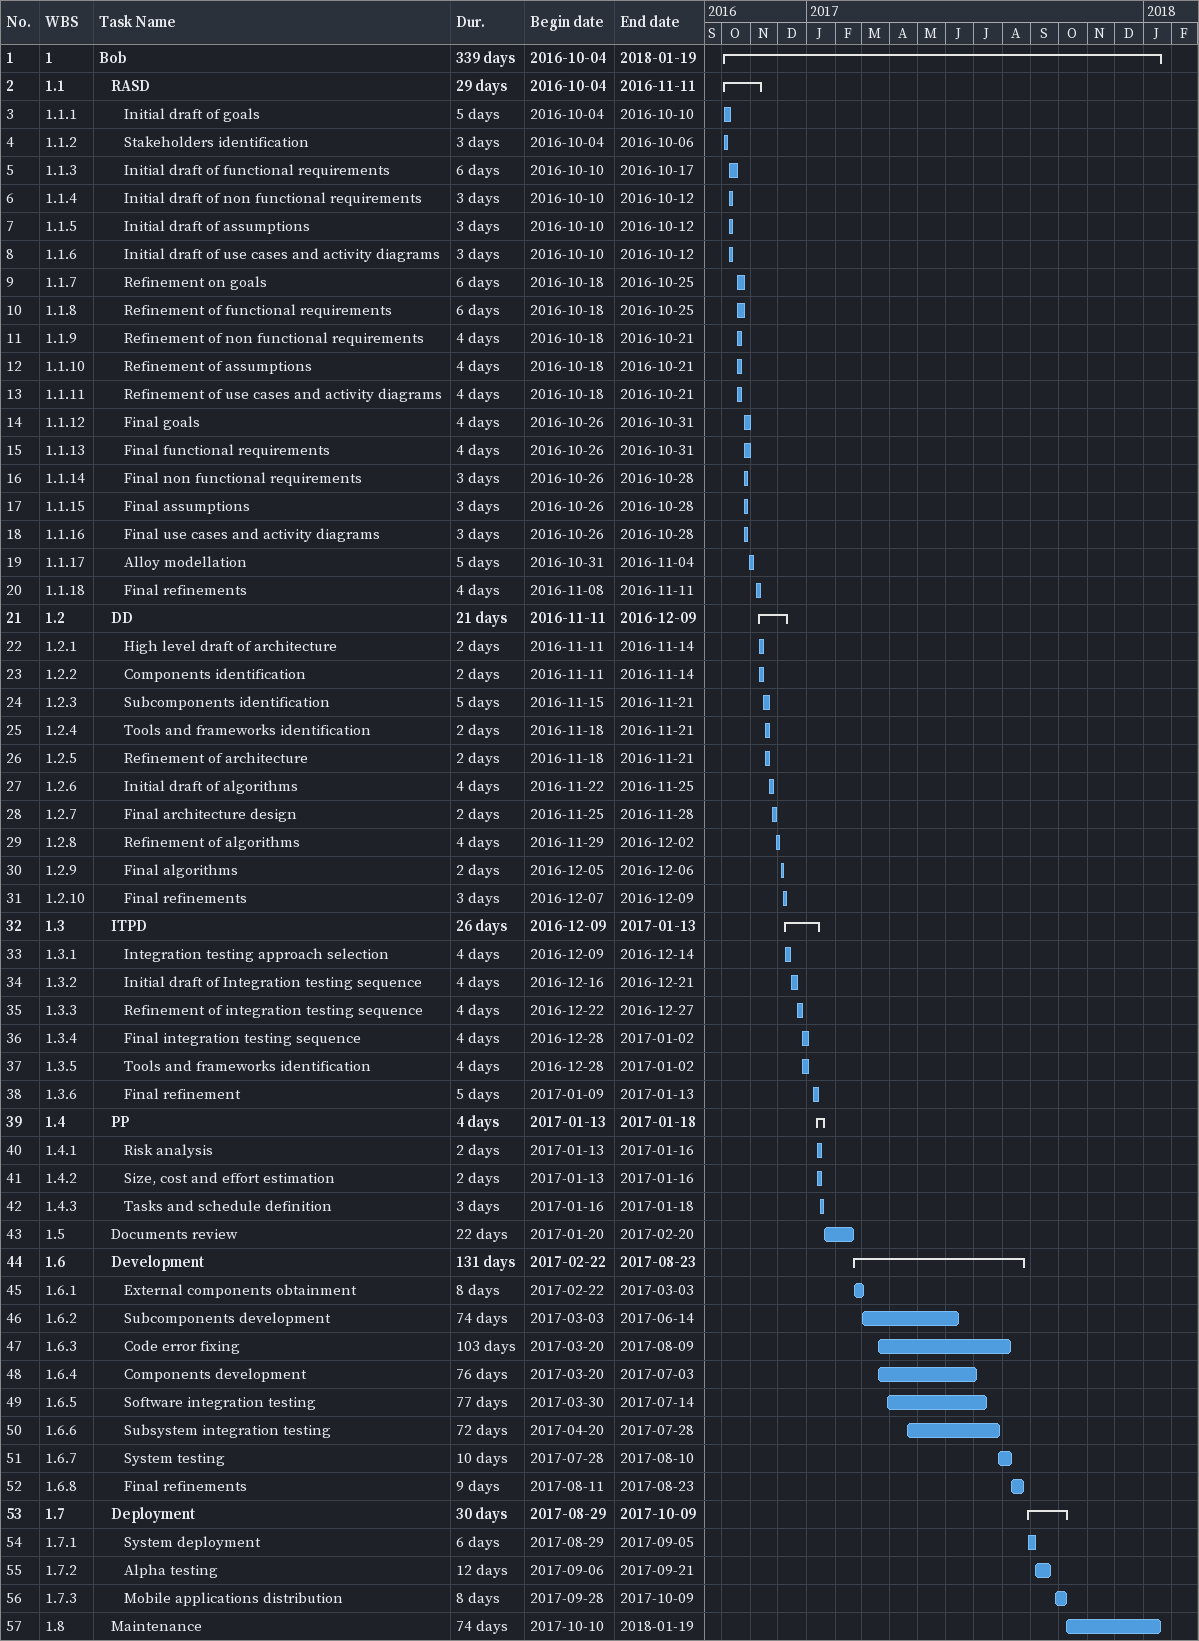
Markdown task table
| ID | WBS | Task | Duration | Start | Finish |
|---|---|---|---|---|---|
| 1 | 1 | **Bob** | 339d | 2016-10-04 | 2018-01-19 |
| 2 | 1.1 | **RASD** | 29d | 2016-10-04 | 2016-11-11 |
| 3 | 1.1.1 | Initial draft of goals | 5d | 2016-10-04 | 2016-10-10 |
| 4 | 1.1.2 | Stakeholders identification | 3d | 2016-10-04 | 2016-10-06 |
| 5 | 1.1.3 | Initial draft of functional requirements | 6d | 2016-10-10 | 2016-10-17 |
| 6 | 1.1.4 | Initial draft of non functional requirements | 3d | 2016-10-10 | 2016-10-12 |
| 7 | 1.1.5 | Initial draft of assumptions | 3d | 2016-10-10 | 2016-10-12 |
| 8 | 1.1.6 | Initial draft of use cases and activity diagrams | 3d | 2016-10-10 | 2016-10-12 |
| 9 | 1.1.7 | Refinement on goals | 6d | 2016-10-18 | 2016-10-25 |
| 10 | 1.1.8 | Refinement of functional requirements | 6d | 2016-10-18 | 2016-10-25 |
| 11 | 1.1.9 | Refinement of non functional requirements | 4d | 2016-10-18 | 2016-10-21 |
| 12 | 1.1.10 | Refinement of assumptions | 4d | 2016-10-18 | 2016-10-21 |
| 13 | 1.1.11 | Refinement of use cases and activity diagrams | 4d | 2016-10-18 | 2016-10-21 |
| 14 | 1.1.12 | Final goals | 4d | 2016-10-26 | 2016-10-31 |
| 15 | 1.1.13 | Final functional requirements | 4d | 2016-10-26 | 2016-10-31 |
| 16 | 1.1.14 | Final non functional requirements | 3d | 2016-10-26 | 2016-10-28 |
| 17 | 1.1.15 | Final assumptions | 3d | 2016-10-26 | 2016-10-28 |
| 18 | 1.1.16 | Final use cases and activity diagrams | 3d | 2016-10-26 | 2016-10-28 |
| 19 | 1.1.17 | Alloy modellation | 5d | 2016-10-31 | 2016-11-04 |
| 20 | 1.1.18 | Final refinements | 4d | 2016-11-08 | 2016-11-11 |
| 21 | 1.2 | **DD** | 21d | 2016-11-11 | 2016-12-09 |
| 22 | 1.2.1 | High level draft of architecture | 2d | 2016-11-11 | 2016-11-14 |
| 23 | 1.2.2 | Components identification | 2d | 2016-11-11 | 2016-11-14 |
| 24 | 1.2.3 | Subcomponents identification | 5d | 2016-11-15 | 2016-11-21 |
| 25 | 1.2.4 | Tools and frameworks identification | 2d | 2016-11-18 | 2016-11-21 |
| 26 | 1.2.5 | Refinement of architecture | 2d | 2016-11-18 | 2016-11-21 |
| 27 | 1.2.6 | Initial draft of algorithms | 4d | 2016-11-22 | 2016-11-25 |
| 28 | 1.2.7 | Final architecture design | 2d | 2016-11-25 | 2016-11-28 |
| 29 | 1.2.8 | Refinement of algorithms | 4d | 2016-11-29 | 2016-12-02 |
| 30 | 1.2.9 | Final algorithms | 2d | 2016-12-05 | 2016-12-06 |
| 31 | 1.2.10 | Final refinements | 3d | 2016-12-07 | 2016-12-09 |
| 32 | 1.3 | **ITPD** | 26d | 2016-12-09 | 2017-01-13 |
| 33 | 1.3.1 | Integration testing approach selection | 4d | 2016-12-09 | 2016-12-14 |
| 34 | 1.3.2 | Initial draft of Integration testing sequence | 4d | 2016-12-16 | 2016-12-21 |
| 35 | 1.3.3 | Refinement of integration testing sequence | 4d | 2016-12-22 | 2016-12-27 |
| 36 | 1.3.4 | Final integration testing sequence | 4d | 2016-12-28 | 2017-01-02 |
| 37 | 1.3.5 | Tools and frameworks identification | 4d | 2016-12-28 | 2017-01-02 |
| 38 | 1.3.6 | Final refinement | 5d | 2017-01-09 | 2017-01-13 |
| 39 | 1.4 | **PP** | 4d | 2017-01-13 | 2017-01-18 |
| 40 | 1.4.1 | Risk analysis | 2d | 2017-01-13 | 2017-01-16 |
| 41 | 1.4.2 | Size, cost and effort estimation | 2d | 2017-01-13 | 2017-01-16 |
| 42 | 1.4.3 | Tasks and schedule definition | 3d | 2017-01-16 | 2017-01-18 |
| 43 | 1.5 | Documents review | 22d | 2017-01-20 | 2017-02-20 |
| 44 | 1.6 | **Development** | 131d | 2017-02-22 | 2017-08-23 |
| 45 | 1.6.1 | External components obtainment | 8d | 2017-02-22 | 2017-03-03 |
| 46 | 1.6.2 | Subcomponents development | 74d | 2017-03-03 | 2017-06-14 |
| 47 | 1.6.3 | Code error fixing | 103d | 2017-03-20 | 2017-08-09 |
| 48 | 1.6.4 | Components development | 76d | 2017-03-20 | 2017-07-03 |
| 49 | 1.6.5 | Software integration testing | 77d | 2017-03-30 | 2017-07-14 |
| 50 | 1.6.6 | Subsystem integration testing | 72d | 2017-04-20 | 2017-07-28 |
| 51 | 1.6.7 | System testing | 10d | 2017-07-28 | 2017-08-10 |
| 52 | 1.6.8 | Final refinements | 9d | 2017-08-11 | 2017-08-23 |
| 53 | 1.7 | **Deployment** | 30d | 2017-08-29 | 2017-10-09 |
| 54 | 1.7.1 | System deployment | 6d | 2017-08-29 | 2017-09-05 |
| 55 | 1.7.2 | Alpha testing | 12d | 2017-09-06 | 2017-09-21 |
| 56 | 1.7.3 | Mobile applications distribution | 8d | 2017-09-28 | 2017-10-09 |
| 57 | 1.8 | Maintenance | 74d | 2017-10-10 | 2018-01-19 |
